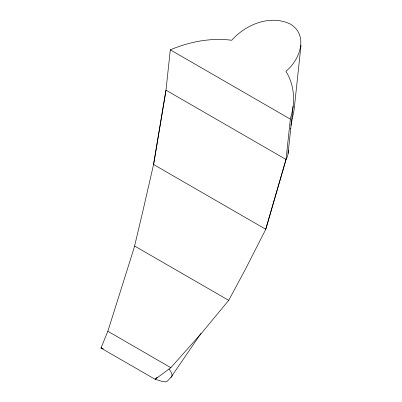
<?xml version="1.0" encoding="UTF-8"?>
<svg xmlns="http://www.w3.org/2000/svg" width="402" height="402" viewBox="0 0 402 402"><rect width="100%" height="100%" fill="white"/><g stroke="black" fill="none" stroke-linecap="round" stroke-linejoin="round"><path stroke-width="0.6" d="M288.078 153.489L293.148 106.123C294.591 94.138 292.4 81.556 285.897 71.27C299.771 60.245 309.007 35.255 290.289 24.035C270.079 14.336 245.788 24.487 231.718 40.26C210.859 37.527 189.563 41.743 170.307 49.838L165.991 90.169L153.574 164.508L143.067 210.276L134.595 246.009L132.419 253.265L107.842 331.248L100.982 348.077L155.137 379.307L161.599 381.232L165.8 381.9L167.267 381.217L170.935 377.342L200.98 333.384M157.237 377.086L155.137 379.307L170.84 367.684L202.261 332.333L228.708 300.344L245.396 269.295L264.988 230.859L265.757 229.266L286.028 159.473L290.344 119.138L292.5 110.429L293.148 106.123M301.018 45.22L294.098 109.892L290.897 125.55M153.574 164.508L165.991 90.169L286.028 159.473L265.757 229.266L153.574 164.508L153.981 164.639M101.827 347.187L100.982 348.077L103.354 348.835M290.244 128.464L290.757 128.107M170.307 49.838L290.344 119.138M134.595 246.009L228.708 300.344M107.842 331.248L170.84 367.684M169.046 368.996L170.765 371.554A38.406 8.115 38.8 0 1 170.935 377.342M288.164 150.308A92.294 37.677 11.6 0 1 286.028 159.473"/></g></svg>
